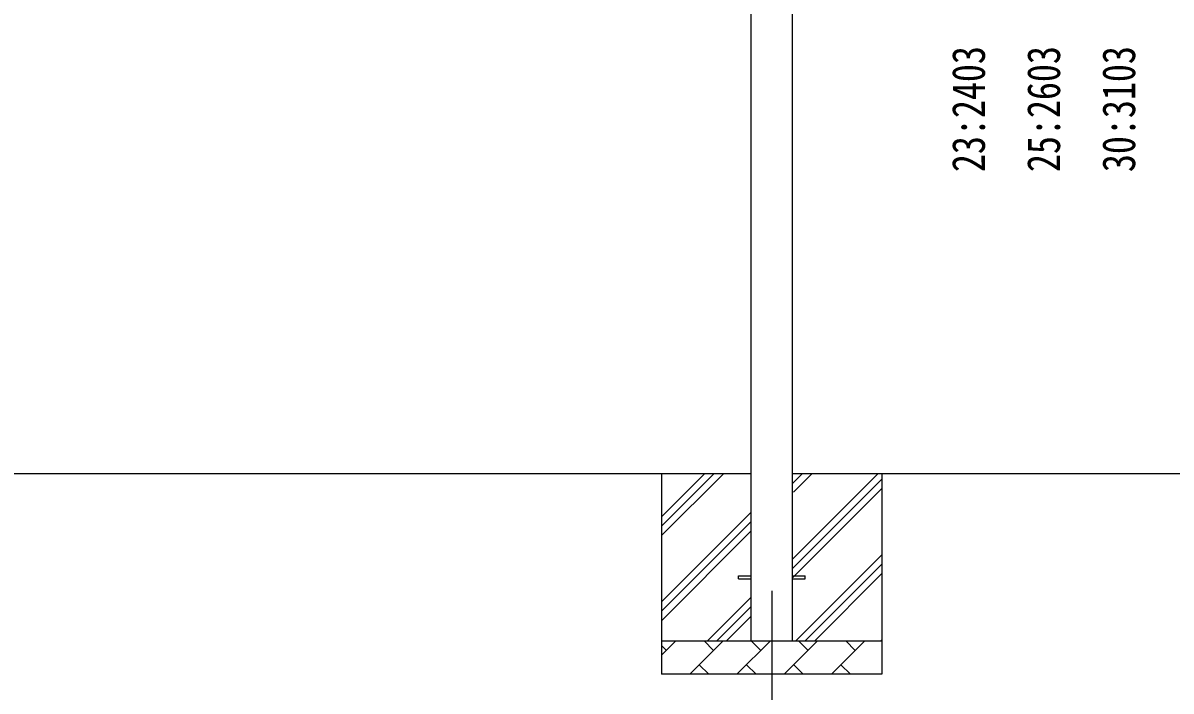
# Model space of a CAD drawing. Units: millimetres, scale not verified. Extents: x -12615 to 12615, y -8910 to 8910.
# Drawn here: x -558 to 2880, y -5632 to -3633 of the extents above; entities that cross this region are included whole.
import ezdxf
from ezdxf.enums import TextEntityAlignment as Align

# ---------------------------------------------------------------- set-up
doc = ezdxf.new("R2010")
doc.units = ezdxf.units.MM
doc.header["$LTSCALE"] = 40
for name, color, linetype in [('0-3_YKK_12', 2, 'Continuous'), ('0-4_YKK_13', 4, 'Continuous'), ('0-5_YKK_A1', 4, 'Continuous'), ('0-6_YKK_D', 6, 'Continuous')]:
    doc.layers.add(name, color=color, linetype=linetype)
doc.styles.add('ＭＳ ゴシック', font='')
doc.styles.get('ＭＳ ゴシック').set_extended_font_data('MS Gothic')

msp = doc.modelspace()

# ---------------------------------------------------------------- linework, layer by layer
at = {"layer": '0-3_YKK_12'}
msp.add_line((1684.4, -5332.18), (1684.4, -5832.18), dxfattribs=at)
at = {"layer": '0-4_YKK_13'}
for p, q in [((1584.4, -5287.68), (1621.9, -5287.68)), ((1584.4, -5296.68), (1584.4, -5287.68)), ((1746.9, -5287.68), (1784.4, -5287.68)), ((1784.4, -5296.68), (1784.4, -5287.68)), ((1584.4, -5296.68), (1621.9, -5296.68)), ((1746.9, -5296.68), (1784.4, -5296.68))]:
    msp.add_line(p, q, dxfattribs=at)
at = {"layer": '0-5_YKK_A1'}
for p, q in [((1621.9, -2582.18), (1621.9, -5482.18)), ((1746.9, -5482.18), (1746.9, -2582.18)), ((1621.9, -4982.18), (-1353.1, -4982.18)), ((1354.4, -4982.18), (1354.4, -5582.18)), ((1354.4, -5167.23), (1539.45, -4982.18)), ((1354.4, -5138.95), (1511.17, -4982.18)), ((1354.4, -5110.67), (1482.88, -4982.18)), ((2935.28, -4982.18), (1746.9, -4982.18)), ((1746.9, -5237.28), (2002, -4982.18)), ((1746.9, -5011.01), (1775.72, -4982.18)), ((1749.4, -5036.79), (1804.01, -4982.18)), ((2014.4, -4982.18), (2014.4, -5582.18)), ((1746.9, -5265.57), (2014.4, -4998.07)), ((1746.9, -5293.85), (2014.4, -5026.35)), ((1354.4, -5365.22), (1621.9, -5097.72)), ((1354.4, -5393.51), (1621.9, -5126.01)), ((1354.4, -5421.79), (1621.9, -5154.29)), ((1756.56, -5482.18), (2014.4, -5224.34)), ((1784.84, -5482.18), (2014.4, -5252.62)), ((1813.13, -5482.18), (2014.4, -5280.91)), ((1492, -5482.18), (1621.9, -5352.28)), ((1520.28, -5482.18), (1621.9, -5380.57)), ((1548.57, -5482.18), (1621.9, -5408.85)), ((1354.4, -5482.18), (2014.4, -5482.18)), ((1354.4, -5525.08), (1397.29, -5482.18)), ((1368.74, -5510.74), (1354.4, -5496.4)), ((1438.71, -5582.18), (1538.71, -5482.18)), ((1510.16, -5510.74), (1481.61, -5482.18)), ((1580.14, -5582.18), (1680.14, -5482.18)), ((1651.58, -5510.74), (1623.03, -5482.18)), ((1721.56, -5582.18), (1821.56, -5482.18)), ((1793, -5510.74), (1764.45, -5482.18)), ((1862.98, -5582.18), (1962.98, -5482.18)), ((1934.42, -5510.74), (1905.87, -5482.18)), ((2011.12, -5482.18), (2014.4, -5478.9)), ((1467.27, -5553.63), (1495.82, -5582.18)), ((1608.69, -5553.63), (1637.24, -5582.18)), ((1750.11, -5553.63), (1778.66, -5582.18)), ((1891.53, -5553.63), (1920.08, -5582.18)), ((2014.4, -5582.18), (1354.4, -5582.18))]:
    msp.add_line(p, q, dxfattribs=at)

# ---------------------------------------------------------------- texts
at = {"layer": '0-6_YKK_D', "style": 'ＭＳ ゴシック', "width": 0.8}
for s, p in [('23:2403', (2352.58, -4079.48)), ('25:2603', (2577.58, -4079.48)), ('30:3103', (2802.58, -4079.48))]:
    msp.add_text(s, height=98.97, rotation=90, dxfattribs=at).set_placement(p, align=Align.BOTTOM_LEFT)

doc.saveas('drawing.dxf')
